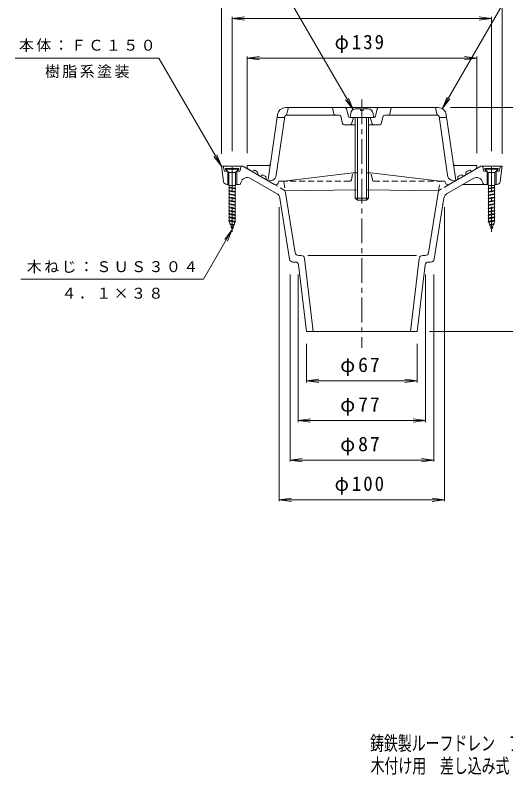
# Model space of a CAD drawing. Units: millimetres, scale not verified. Extents: x -252 to 214, y -345 to 377.
# Drawn here: x -252.1 to 44.9, y -345.3 to 114.8 of the extents above; entities that cross this region are included whole.
import ezdxf
from ezdxf.enums import TextEntityAlignment as Align

# ---------------------------------------------------------------- set-up
doc = ezdxf.new("R2010")
doc.units = ezdxf.units.MM
doc.header["$LTSCALE"] = 3
doc.linetypes.add('CHAIN1', pattern=[8, 5, -1, 1, -1])
doc.linetypes.add('DASHED1', pattern=[1.8, 1.2, -0.6])
for name, color, linetype, lineweight in [('0-0_通り芯', 3, 'Continuous', 9), ('0-1_躯体', 4, 'Continuous', 9), ('0-2_仕上', 6, 'Continuous', 9), ('0-3_建具', 4, 'Continuous', 9), ('0-4_その他', 7, 'Continuous', 9), ('0-E', 7, 'Continuous', 9)]:
    doc.layers.add(name, color=color, linetype=linetype, lineweight=lineweight)
doc.layers.add('F-4_F-4ﾚｲﾔ', color=2, linetype='Continuous')
doc.styles.add('ＭＳ ゴシック', font='')
doc.styles.get('ＭＳ ゴシック').set_extended_font_data('MS Gothic')

msp = doc.modelspace()

# ---------------------------------------------------------------- linework, layer by layer
at = {"layer": '0-0_通り芯', "linetype": 'CHAIN1'}
for p, q in [((-42.239, 63.707), (-42.239, -86.635)), ((-120.739, -16.332), (-120.739, 25.021)), ((36.261, -16.332), (36.261, 25.021))]:
    msp.add_line(p, q, dxfattribs=at)
at = {"layer": '0-0_通り芯'}
for p, q in [((-125.975, 13.99), (-127.239, 23.26)), ((-114.239, 23.26), (-127.239, 23.26)), ((-95.162, 12.246), (-114.239, 23.26)), ((10.684, 12.246), (29.761, 23.26)), ((42.761, 23.26), (29.761, 23.26)), ((41.497, 13.99), (42.761, 23.26)), ((-125.919, 22.843), (-125.559, 20.678)), ((-125.065, 20.26), (-123.489, 20.26)), ((-123.489, 12.26), (-123.489, 20.26)), ((-117.989, 12.26), (-117.989, 20.26)), ((-116.413, 20.26), (-117.989, 20.26)), ((-115.559, 22.843), (-115.919, 20.678)), ((-89.551, 14.26), (-47.739, 19.26)), ((-47.739, 19.26), (-44.989, 19.26)), ((-36.739, 19.26), (-39.489, 19.26)), ((5.073, 14.26), (-36.739, 19.26)), ((31.081, 22.843), (31.441, 20.678)), ((31.934, 20.26), (33.511, 20.26)), ((33.511, 12.26), (33.511, 20.26)), ((39.011, 12.26), (39.011, 20.26)), ((40.587, 20.26), (39.011, 20.26)), ((41.441, 22.843), (41.081, 20.678)), ((-93.888, 6.892), (-109.577, 15.95)), ((-92.659, 13.912), (-92.983, 13.09)), ((-89.551, 14.26), (-92.183, 14.26)), ((5.073, 14.26), (7.705, 14.26)), ((8.181, 13.912), (8.505, 13.09)), ((9.41, 6.892), (25.099, 15.95)), ((-122.789, 12.26), (-123.993, 12.26)), ((-116.531, 12.26), (-118.689, 12.26)), ((-115.558, 13.032), (-115.471, 13.401)), ((18.708, 12.26), (34.211, 12.26)), ((31.08, 13.032), (30.993, 13.401)), ((39.515, 12.26), (38.311, 12.26)), ((-88.59, 8.452), (-44.989, 8.922)), ((-88.59, 8.452), (-82.597, -29.055)), ((4.112, 8.452), (-39.489, 8.922)), ((-1.881, -29.055), (4.112, 8.452)), ((-86.008, -33.055), (-91.939, 4.059)), ((1.53, -33.055), (7.46, 4.059)), ((-78.963, -30.74), (-80.622, -30.74)), ((-74.945, -30.74), (-9.128, -30.74)), ((-3.856, -30.74), (-5.515, -30.74)), ((-84.033, -34.74), (-82.515, -34.74)), ((-80.529, -36.503), (-75.739, -76.74)), ((-76.977, -32.503), (-71.711, -76.74)), ((-7.501, -32.503), (-12.767, -76.74)), ((-3.949, -36.503), (-8.739, -76.74)), ((-0.445, -34.74), (-1.963, -34.74)), ((-8.739, -76.74), (-75.739, -76.74))]:
    msp.add_line(p, q, dxfattribs=at)
at = {"layer": '0-0_通り芯', "linetype": 'DASHED1'}
for p, q in [((-48.578, 15.064), (-47.739, 19.26)), ((-35.9, 15.064), (-36.739, 19.26)), ((-49.559, 14.26), (-89.944, 14.26)), ((-89.451, 13.839), (-88.59, 8.452)), ((-34.919, 14.26), (5.073, 14.26)), ((4.112, 8.452), (5.003, 13.839)), ((-88.59, 8.452), (-95.162, 12.246)), ((10.684, 12.246), (4.112, 8.452))]:
    msp.add_line(p, q, dxfattribs=at)
at = {"layer": '0-0_通り芯'}
for centre, radius, start, end in [((-126.413, 22.76), 0.5, 9.46298, 90), ((-115.066, 22.76), 0.5, 90, 170.53702), ((30.587, 22.76), 0.5, 9.46298, 90), ((41.935, 22.76), 0.5, 90, 170.53702), ((-125.065, 20.76), 0.5, 189.46298, 270), ((-116.413, 20.76), 0.5, 270, 350.53702), ((31.934, 20.76), 0.5, 189.46298, 270), ((40.587, 20.76), 0.5, 270, 350.53702), ((-123.993, 14.26), 2, 187.76537, 270), ((-111.577, 12.486), 4, 60.00014, 166.77165), ((-92.183, 13.76), 0.5, 90, 162.31644), ((7.705, 13.76), 0.5, 17.68356, 90), ((27.099, 12.486), 4, 13.22835, 119.99986), ((39.515, 14.26), 2, 270, 352.2347), ((-116.531, 13.26), 1, 270, 346.77348), ((-94.412, 13.545), 1.5, 239.99979, 342.3194), ((9.934, 13.545), 1.5, 197.6806, 300.00021), ((32.053, 13.26), 1, 193.22652, 270), ((-95.888, 3.428), 4, 9.07829, 60.00014), ((11.41, 3.428), 4, 119.99986, 170.92171), ((-80.622, -28.74), 2, 189.0788, 270), ((-78.963, -32.74), 2, 6.78896, 90), ((-5.515, -32.74), 2, 90, 173.21104), ((-3.856, -28.74), 2, 270, 350.9212), ((-84.033, -32.74), 2, 189.0788, 270), ((-82.515, -36.74), 2, 6.78896, 90), ((-1.963, -36.74), 2, 90, 173.21104), ((-0.445, -32.74), 2, 270, 350.9212)]:
    msp.add_arc(centre, radius, start, end, dxfattribs=at)
at = {"layer": '0-0_通り芯', "linetype": 'DASHED1'}
for centre, radius, start, end in [((-89.944, 13.76), 0.5, 9.08093, 90), ((-49.559, 15.26), 1, 270, 348.69046), ((-34.919, 15.26), 1, 191.30954, 270), ((5.497, 13.76), 0.5, 90, 170.92334)]:
    msp.add_arc(centre, radius, start, end, dxfattribs=at)
at = {"layer": '0-1_躯体'}
for p, q in [((-116.639, 21.91), (-124.839, 21.91)), ((-124.839, 21.91), (-124.839, 21.61)), ((-122.789, 19.56), (-124.839, 21.61)), ((-116.639, 21.61), (-124.839, 21.61)), ((-118.689, 19.56), (-122.789, 19.56)), ((-122.789, 19.56), (-122.789, 11.56)), ((-118.689, 19.56), (-116.639, 21.61)), ((-118.689, 19.56), (-118.689, 11.56)), ((-116.639, 21.91), (-116.639, 21.61)), ((32.161, 21.91), (40.361, 21.91)), ((32.161, 21.91), (32.161, 21.61)), ((34.211, 19.56), (32.161, 21.61)), ((32.161, 21.61), (40.361, 21.61)), ((34.211, 19.56), (38.311, 19.56)), ((34.211, 19.56), (34.211, 11.56)), ((38.311, 19.56), (40.361, 21.61)), ((38.311, 19.56), (38.311, 11.56)), ((40.361, 21.91), (40.361, 21.61)), ((-118.689, 11.56), (-122.789, 11.56)), ((-122.539, 11.56), (-122.539, 10.693)), ((-118.939, 10.058), (-122.539, 10.693)), ((-122.539, 10.185), (-122.539, 8.683)), ((-118.939, 9.551), (-122.539, 10.185)), ((-118.939, 10.058), (-122.539, 10.185)), ((-118.939, 11.56), (-118.939, 10.058)), ((-118.939, 9.551), (-118.939, 8.049)), ((34.211, 11.56), (38.311, 11.56)), ((34.461, 11.56), (34.461, 10.058)), ((34.461, 10.058), (38.061, 10.693)), ((34.461, 9.551), (38.061, 10.185)), ((34.461, 10.058), (38.061, 10.185)), ((34.461, 9.551), (34.461, 8.049)), ((38.061, 11.56), (38.061, 10.693)), ((38.061, 10.185), (38.061, 8.683)), ((-118.939, 8.049), (-122.539, 8.683)), ((-118.939, 8.049), (-122.539, 8.176)), ((-118.939, 6.039), (-122.539, 6.674)), ((-122.539, 6.166), (-122.539, 4.664)), ((-118.939, 5.531), (-122.539, 6.166)), ((-118.939, 6.039), (-122.539, 6.166)), ((-118.939, 4.029), (-122.539, 4.664)), ((-118.939, 7.541), (-118.939, 6.039)), ((-118.939, 5.531), (-118.939, 4.029)), ((34.461, 8.049), (38.061, 8.683)), ((34.461, 8.049), (38.061, 8.176)), ((34.461, 7.541), (34.461, 6.039)), ((34.461, 6.039), (38.061, 6.674)), ((34.461, 5.531), (38.061, 6.166)), ((34.461, 6.039), (38.061, 6.166)), ((34.461, 5.531), (34.461, 4.029)), ((34.461, 4.029), (38.061, 4.664)), ((38.061, 6.166), (38.061, 4.664)), ((-122.539, 4.156), (-122.539, 2.654)), ((-118.939, 3.521), (-122.539, 4.156)), ((-118.939, 4.029), (-122.539, 4.156)), ((-118.939, 2.019), (-122.539, 2.654)), ((-122.539, 2.146), (-122.539, 0.644)), ((-118.939, 1.512), (-122.539, 2.146)), ((-118.939, 2.019), (-122.539, 2.146)), ((-118.939, 0.01), (-122.539, 0.644)), ((-122.539, 0.137), (-122.539, -1.365)), ((-118.939, -0.498), (-122.539, 0.137)), ((-118.939, 0.01), (-122.539, 0.137)), ((-118.939, 3.521), (-118.939, 2.019)), ((-118.939, 1.512), (-118.939, 0.01)), ((34.461, 3.521), (38.061, 4.156)), ((34.461, 4.029), (38.061, 4.156)), ((34.461, 3.521), (34.461, 2.019)), ((34.461, 2.019), (38.061, 2.654)), ((34.461, 1.512), (38.061, 2.146)), ((34.461, 2.019), (38.061, 2.146)), ((34.461, 1.512), (34.461, 0.01)), ((34.461, 0.01), (38.061, 0.644)), ((34.461, -0.498), (38.061, 0.137)), ((34.461, 0.01), (38.061, 0.137)), ((38.061, 4.156), (38.061, 2.654)), ((38.061, 2.146), (38.061, 0.644)), ((38.061, 0.137), (38.061, -1.365)), ((-118.939, -2), (-122.539, -1.365)), ((-122.539, -1.873), (-122.539, -3.375)), ((-118.939, -2.508), (-122.539, -1.873)), ((-118.939, -2), (-122.539, -1.873)), ((-118.939, -4.01), (-122.539, -3.375)), ((-122.539, -3.883), (-122.539, -5.385)), ((-118.939, -4.518), (-122.539, -3.883)), ((-118.939, -4.01), (-122.539, -3.883)), ((-118.939, -0.498), (-118.939, -2)), ((-118.939, -2.508), (-118.939, -4.01)), ((-118.939, -4.518), (-118.939, -6.02)), ((34.461, -0.498), (34.461, -2)), ((34.461, -2), (38.061, -1.365)), ((34.461, -2.508), (38.061, -1.873)), ((34.461, -2), (38.061, -1.873)), ((34.461, -2.508), (34.461, -4.01)), ((34.461, -4.01), (38.061, -3.375)), ((34.461, -4.518), (38.061, -3.883)), ((34.461, -4.01), (38.061, -3.883)), ((34.461, -4.518), (34.461, -6.02)), ((38.061, -1.873), (38.061, -3.375)), ((38.061, -3.883), (38.061, -5.385)), ((-118.939, -6.02), (-122.539, -5.385)), ((-122.539, -5.893), (-122.539, -7.395)), ((-118.939, -6.527), (-122.539, -5.893)), ((-118.939, -6.02), (-122.539, -5.893)), ((-118.939, -8.03), (-122.539, -7.395)), ((-122.539, -7.902), (-122.539, -9.405)), ((-118.939, -8.537), (-122.539, -7.902)), ((-118.939, -8.03), (-122.539, -7.902)), ((-118.939, -6.527), (-118.939, -8.03)), ((-118.939, -8.537), (-118.939, -10.039)), ((34.461, -6.02), (38.061, -5.385)), ((34.461, -6.527), (38.061, -5.893)), ((34.461, -6.02), (38.061, -5.893)), ((34.461, -6.527), (34.461, -8.03)), ((34.461, -8.03), (38.061, -7.395)), ((34.461, -8.537), (38.061, -7.902)), ((34.461, -8.03), (38.061, -7.902)), ((34.461, -8.537), (34.461, -10.039)), ((38.061, -5.893), (38.061, -7.395)), ((38.061, -7.902), (38.061, -9.405)), ((-118.939, -10.039), (-122.539, -9.405)), ((-118.939, -10.547), (-122.539, -9.912)), ((-122.539, -9.912), (-122.539, -10.09)), ((-118.939, -10.039), (-122.539, -9.912)), ((-122.03, -11.504), (-122.539, -10.09)), ((-122.03, -11.504), (-122.28, -11.714)), ((-122.28, -11.714), (-121.835, -12.046)), ((-119.602, -11.932), (-122.03, -11.504)), ((-119.602, -11.932), (-121.835, -12.046)), ((-121.257, -13.65), (-121.835, -12.046)), ((-121.257, -13.65), (-121.507, -13.86)), ((-120.283, -13.822), (-121.257, -13.65)), ((-119.774, -12.41), (-120.283, -13.822)), ((-119.094, -10.52), (-119.602, -11.932)), ((-119.602, -11.932), (-119.352, -12.23)), ((34.461, -10.039), (38.061, -9.405)), ((34.461, -10.547), (38.061, -9.912)), ((34.461, -10.039), (38.061, -9.912)), ((34.616, -10.52), (35.124, -11.932)), ((35.124, -11.932), (34.874, -12.23)), ((35.124, -11.932), (37.552, -11.504)), ((35.124, -11.932), (37.357, -12.046)), ((35.296, -12.41), (35.805, -13.822)), ((35.805, -13.822), (36.779, -13.65)), ((36.779, -13.65), (37.357, -12.046)), ((36.779, -13.65), (37.029, -13.86)), ((37.802, -11.714), (37.357, -12.046)), ((37.552, -11.504), (38.061, -10.09)), ((37.552, -11.504), (37.802, -11.714)), ((38.061, -9.912), (38.061, -10.09)), ((-121.507, -13.86), (-121.062, -14.192)), ((-120.283, -13.822), (-121.062, -14.192)), ((-120.283, -13.822), (-120.033, -14.12)), ((35.805, -13.822), (35.555, -14.12)), ((35.805, -13.822), (36.584, -14.192)), ((37.029, -13.86), (36.584, -14.192))]:
    msp.add_line(p, q, dxfattribs=at)
for points in [[(-122.539, 10.693), (-122.789, 10.483), (-122.539, 10.185)], [(-118.939, 10.058), (-118.689, 9.76), (-118.939, 9.551)], [(34.461, 10.058), (34.211, 9.76), (34.461, 9.551)], [(38.061, 10.693), (38.311, 10.483), (38.061, 10.185)], [(-122.539, 8.683), (-122.789, 8.474), (-122.539, 8.176)], [(-122.539, 6.674), (-122.789, 6.464), (-122.539, 6.166)], [(-122.539, 4.664), (-122.789, 4.454), (-122.539, 4.156)], [(-118.939, 7.541), (-122.539, 8.176), (-122.539, 6.674)], [(-118.939, 8.049), (-118.689, 7.751), (-118.939, 7.541)], [(-118.939, 6.039), (-118.689, 5.741), (-118.939, 5.531)], [(34.461, 8.049), (34.211, 7.751), (34.461, 7.541)], [(34.461, 6.039), (34.211, 5.741), (34.461, 5.531)], [(34.461, 7.541), (38.061, 8.176), (38.061, 6.674)], [(38.061, 8.683), (38.311, 8.474), (38.061, 8.176)], [(38.061, 6.674), (38.311, 6.464), (38.061, 6.166)], [(38.061, 4.664), (38.311, 4.454), (38.061, 4.156)], [(-122.539, 2.654), (-122.789, 2.444), (-122.539, 2.146)], [(-122.539, 0.644), (-122.789, 0.435), (-122.539, 0.137)], [(-118.939, 4.029), (-118.689, 3.731), (-118.939, 3.521)], [(-118.939, 2.019), (-118.689, 1.721), (-118.939, 1.512)], [(-118.939, 0.01), (-118.689, -0.288), (-118.939, -0.498)], [(34.461, 4.029), (34.211, 3.731), (34.461, 3.521)], [(34.461, 2.019), (34.211, 1.721), (34.461, 1.512)], [(34.461, 0.01), (34.211, -0.288), (34.461, -0.498)], [(38.061, 2.654), (38.311, 2.444), (38.061, 2.146)], [(38.061, 0.644), (38.311, 0.435), (38.061, 0.137)], [(-122.539, -1.365), (-122.789, -1.575), (-122.539, -1.873)], [(-122.539, -3.375), (-122.789, -3.585), (-122.539, -3.883)], [(-118.939, -2), (-118.689, -2.298), (-118.939, -2.508)], [(-118.939, -4.01), (-118.689, -4.308), (-118.939, -4.518)], [(34.461, -2), (34.211, -2.298), (34.461, -2.508)], [(34.461, -4.01), (34.211, -4.308), (34.461, -4.518)], [(38.061, -1.365), (38.311, -1.575), (38.061, -1.873)], [(38.061, -3.375), (38.311, -3.585), (38.061, -3.883)], [(-122.539, -5.385), (-122.789, -5.595), (-122.539, -5.893)], [(-122.539, -7.395), (-122.789, -7.605), (-122.539, -7.902)], [(-118.939, -6.02), (-118.689, -6.318), (-118.939, -6.527)], [(-118.939, -8.03), (-118.689, -8.328), (-118.939, -8.537)], [(34.461, -6.02), (34.211, -6.318), (34.461, -6.527)], [(34.461, -8.03), (34.211, -8.328), (34.461, -8.537)], [(38.061, -5.385), (38.311, -5.595), (38.061, -5.893)], [(38.061, -7.395), (38.311, -7.605), (38.061, -7.902)], [(-122.539, -9.405), (-122.789, -9.614), (-122.539, -9.912)], [(-119.352, -12.23), (-119.774, -12.41), (-121.835, -12.046)], [(-118.939, -10.039), (-118.689, -10.337), (-118.939, -10.547)], [(34.461, -10.039), (34.211, -10.337), (34.461, -10.547)], [(34.874, -12.23), (35.296, -12.41), (37.357, -12.046)], [(38.061, -9.405), (38.311, -9.614), (38.061, -9.912)], [(-120.033, -14.12), (-120.455, -14.299), (-121.062, -14.192)], [(-120.455, -14.299), (-120.739, -15.09), (-121.062, -14.192)], [(35.555, -14.12), (35.977, -14.299), (36.584, -14.192)], [(35.977, -14.299), (36.261, -15.09), (36.584, -14.192)]]:
    msp.add_lwpolyline(points, dxfattribs=at)
at = {"layer": '0-2_仕上'}
for p, q in [((3.924, 58.817), (-88.403, 58.817)), ((-50.428, 53.574), (-51.55, 58.06)), ((-34.05, 53.574), (-32.928, 58.06)), ((-25.247, 55.1), (-24.421, 58.817)), ((2.261, 58.817), (3.229, 54.945)), ((-98.965, 15.234), (-93.352, 54.524)), ((-88.959, 53.458), (-94.034, 17.934)), ((-93.596, 52.817), (-89.05, 52.817)), ((-56.033, 54.317), (-87.969, 54.317)), ((-53.942, 49.074), (-55.063, 53.56)), ((-49.458, 52.817), (-35.02, 52.817)), ((-47.239, 52.817), (-48.511, 49.001)), ((-37.239, 52.817), (-35.967, 49.001)), ((-30.536, 49.074), (-29.415, 53.56)), ((3.491, 54.317), (-28.445, 54.317)), ((4.481, 53.458), (9.556, 17.934)), ((9.118, 52.817), (4.572, 52.817)), ((14.54, 14.864), (8.874, 54.524)), ((-46.239, 48.317), (-52.972, 48.317)), ((-31.506, 48.317), (-38.239, 48.317)), ((-111.739, 22.972), (-111.739, 23.817)), ((-98.606, 23.817), (-111.739, 23.817)), ((14.128, 23.817), (27.261, 23.817)), ((27.261, 22.972), (27.261, 23.817)), ((-108.989, 20.229), (-110.739, 21.24)), ((-106.94, 20.778), (-105.739, 20.085)), ((-105.239, 18.353), (-105.239, 19.219)), ((20.761, 18.353), (20.761, 19.219)), ((22.462, 20.778), (21.261, 20.085)), ((24.511, 20.229), (26.261, 21.24)), ((-103.989, 17.343), (-104.989, 17.92)), ((-100.739, 17.198), (-101.94, 17.892)), ((-100.239, 16.332), (-100.239, 15.466)), ((15.761, 16.332), (15.761, 15.466)), ((16.261, 17.198), (17.462, 17.892)), ((19.511, 17.343), (20.511, 17.92))]:
    msp.add_line(p, q, dxfattribs=at)
at = {"layer": '0-2_仕上', "linetype": 'DASHED1'}
for p, q in [((-86.739, 58.817), (-87.707, 54.945)), ((-59.232, 55.1), (-60.058, 58.817))]:
    msp.add_line(p, q, dxfattribs=at)
at = {"layer": '0-2_仕上'}
for centre, radius, start, end in [((-88.403, 53.817), 5, 90, 171.86987), ((-52.52, 57.817), 1, 14.03528, 90), ((-31.958, 57.817), 1, 90, 165.96472), ((3.924, 53.817), 5, 8.13013, 90), ((-87.969, 53.317), 1, 90, 171.87032), ((-56.033, 53.317), 1, 14.03528, 90), ((-49.458, 53.817), 1, 194.03528, 270), ((-35.02, 53.817), 1, 270, 345.96472), ((-28.445, 53.317), 1, 90, 165.96472), ((-26.223, 55.317), 1, 270, 347.47293), ((4.199, 55.187), 1, 194.03722, 249.25739), ((3.491, 53.317), 1, 8.12968, 90), ((-52.972, 49.317), 1, 194.03503, 270), ((-49.46, 49.317), 1, 270, 341.56569), ((-35.018, 49.317), 1, 198.43431, 270), ((-31.506, 49.317), 1, 270, 345.96497), ((-98.606, 24.817), 1, 270, 351.87032), ((14.128, 24.817), 1, 188.12968, 270), ((-109.739, 22.972), 2, 180, 239.99945), ((-108.739, 20.662), 0.5, 240.00046, 330.00046), ((-107.44, 19.912), 1, 59.99945, 149.99945), ((-106.239, 19.219), 1, 0, 59.99945), ((21.761, 19.219), 1, 120.00055, 180), ((22.962, 19.912), 1, 30.00055, 120.00055), ((24.261, 20.662), 0.5, 209.99954, 299.99954), ((25.261, 22.972), 2, 300.00055, 0), ((-104.739, 18.353), 0.5, 180, 240.00046), ((-103.739, 17.776), 0.5, 239.99846, 330.00046), ((-102.44, 17.026), 1, 59.99945, 150.00119), ((-101.239, 16.332), 1, 0, 60.00032), ((-99.739, 15.466), 0.5, 180, 240.0022), ((-97.994, 18.5), 4, 240.07469, 351.86975), ((13.515, 18.5), 4, 188.13025, 299.92531), ((15.261, 15.466), 0.5, 299.9978, 0), ((16.761, 16.332), 1, 119.99968, 180), ((17.962, 17.026), 1, 29.99881, 120.00055), ((19.261, 17.776), 0.5, 209.99954, 300.00154), ((20.261, 18.353), 0.5, 299.99954, 0)]:
    msp.add_arc(centre, radius, start, end, dxfattribs=at)
at = {"layer": '0-2_仕上', "linetype": 'DASHED1'}
for centre, start, end in [((-88.677, 55.187), 290.74261, 345.96278), ((-58.255, 55.317), 192.52707, 270)]:
    msp.add_arc(centre, 1, start, end, dxfattribs=at)
at = {"layer": '0-3_建具'}
for p, q in [((-49.024, 55.278), (-49.239, 52.817)), ((-42.989, 58.017), (-46.035, 58.017)), ((-42.989, 58.017), (-42.989, 57.017)), ((-41.489, 57.017), (-42.989, 57.017)), ((-41.489, 58.017), (-41.489, 57.017)), ((-38.443, 58.017), (-41.489, 58.017)), ((-35.454, 55.278), (-35.239, 52.817)), ((-44.989, 52.817), (-44.989, 2.817)), ((-39.489, 52.817), (-39.489, 2.817)), ((-38.239, 52.817), (-38.239, 4.067)), ((-46.239, 4.067), (-44.989, 2.817)), ((-44.989, 2.817), (-39.489, 2.817)), ((-39.489, 2.817), (-38.239, 4.067))]:
    msp.add_line(p, q, dxfattribs=at)
msp.add_lwpolyline([(-46.239, 52.817), (-46.239, 4.067), (-38.239, 4.067)], dxfattribs=at)
for centre, start, end in [((-46.035, 55.017), 90, 174.99986), ((-38.443, 55.017), 5.00014, 90)]:
    msp.add_arc(centre, 3, start, end, dxfattribs=at)
at = {"layer": '0-4_その他'}
for p, q in [((-127.239, 30.76), (-127.239, 137.717)), ((42.761, 30.76), (42.761, 137.717)), ((-120.739, 112.817), (-113.303, 113.796)), ((-120.739, 32.521), (-120.739, 113.717)), ((-120.739, 112.817), (36.261, 112.817)), ((-120.739, 112.817), (-113.303, 111.838)), ((36.261, 112.817), (28.825, 113.796)), ((36.261, 112.817), (28.825, 111.838)), ((36.261, 32.521), (36.261, 113.717)), ((-111.739, 88.817), (-104.303, 89.796)), ((-111.739, 31.317), (-111.739, 89.717)), ((-111.739, 88.817), (27.261, 88.817)), ((-111.739, 88.817), (-104.303, 87.838)), ((27.261, 88.817), (19.825, 89.796)), ((27.261, 88.817), (19.825, 87.838)), ((27.261, 31.317), (27.261, 89.717)), ((11.424, 58.817), (97.661, 58.817)), ((-92.239, -1.56), (-92.239, -179.64)), ((7.761, -1.56), (7.761, -179.64)), ((-85.739, -42.24), (-85.739, -155.64)), ((-80.739, -42.24), (-80.739, -131.64)), ((-3.739, -42.24), (-3.739, -131.64)), ((1.261, -42.24), (1.261, -155.64)), ((-1.239, -76.74), (97.661, -76.74)), ((-75.739, -84.24), (-75.739, -107.64)), ((-8.739, -84.24), (-8.739, -107.64)), ((-75.739, -106.74), (-68.303, -105.761)), ((-8.739, -106.74), (-16.175, -105.761)), ((-75.739, -106.74), (-8.739, -106.74)), ((-75.739, -106.74), (-68.303, -107.719)), ((-8.739, -106.74), (-16.175, -107.719)), ((-80.739, -130.74), (-73.303, -129.761)), ((-80.739, -130.74), (-3.739, -130.74)), ((-80.739, -130.74), (-73.303, -131.719)), ((-3.739, -130.74), (-11.175, -129.761)), ((-3.739, -130.74), (-11.175, -131.719)), ((-85.739, -154.74), (-78.303, -153.761)), ((-85.739, -154.74), (1.261, -154.74)), ((-85.739, -154.74), (-78.303, -155.719)), ((1.261, -154.74), (-6.175, -153.761)), ((1.261, -154.74), (-6.175, -155.719)), ((-92.239, -178.74), (-84.803, -177.761)), ((-92.239, -178.74), (7.761, -178.74)), ((-92.239, -178.74), (-84.803, -179.719)), ((7.761, -178.74), (0.325, -177.761)), ((7.761, -178.74), (0.325, -179.719))]:
    msp.add_line(p, q, dxfattribs=at)
at = {"layer": '0-E'}
for p, q in [((-47.535, 57.615), (-110.583, 166.817)), ((-165.088, 88.817), (-252.124, 88.817)), ((-127.239, 23.26), (-165.088, 88.817)), ((-47.535, 57.615), (-50.405, 64.544)), ((6.424, 58.147), (9.294, 65.076)), ((-47.535, 57.615), (-52.101, 63.565)), ((6.424, 58.147), (10.99, 64.097)), ((-127.239, 23.26), (-131.805, 29.211)), ((-127.239, 23.26), (-130.109, 30.19)), ((-120.739, -15.09), (-125.305, -21.04)), ((-120.739, -15.09), (-123.609, -22.019))]:
    msp.add_line(p, q, dxfattribs=at)
for points in [[(6.424, 58.147), (60.505, 151.817), (209.32, 151.817)], [(-120.739, -15.09), (-138.06, -45.09), (-248.617, -45.09)]]:
    msp.add_lwpolyline(points, dxfattribs=at)

# ---------------------------------------------------------------- texts
at = {"layer": '0-4_その他', "color": 2, "char_height": 8.798, "attachment_point": 7, "style": 'ＭＳ ゴシック'}
for s, insert in [('\\T1.21;\\W0.95;φ139', (-58.739, 91.817)), ('\\T1.19;φ67', (-55.364, -103.74)), ('\\T1.19;φ77', (-55.364, -127.74)), ('\\T1.19;φ87', (-55.364, -151.74)), ('\\T1.21;\\W0.95;φ100', (-58.739, -175.74))]:
    msp.add_mtext(s, dxfattribs=dict(at, insert=insert))
at = {"layer": '0-E', "char_height": 6.598, "attachment_point": 7, "style": 'ＭＳ ゴシック'}
for s, insert in [('\\T1.17;本体：ＦＣ１５０', (-249.856, 92.593)), ('\\T1.17;樹脂系塗装', (-234.106, 76.706)), ('\\T1.17;木ねじ：ＳＵＳ３０４', (-245.088, -41.535)), ('\\T1.17;４．１×３８', (-224.088, -57.037))]:
    msp.add_mtext(s, dxfattribs=dict(at, insert=insert))
at = {"layer": 'F-4_F-4ﾚｲﾔ', "style": 'ＭＳ ゴシック', "width": 0.7}
for s, p in [('鋳鉄製ルーフドレン\u3000アルミ鋳物製ストレーナー付\u3000たて引き用', (-37.235, -333.286)), ('木付け用\u3000差し込み式\u3000シート防水用\u3000\u3000ＫＷＢ－７５／１００Ｍ', (-36.938, -346.953))]:
    msp.add_text(s, height=8.798, dxfattribs=at).set_placement(p, align=Align.BOTTOM_LEFT)

doc.saveas('drawing.dxf')
